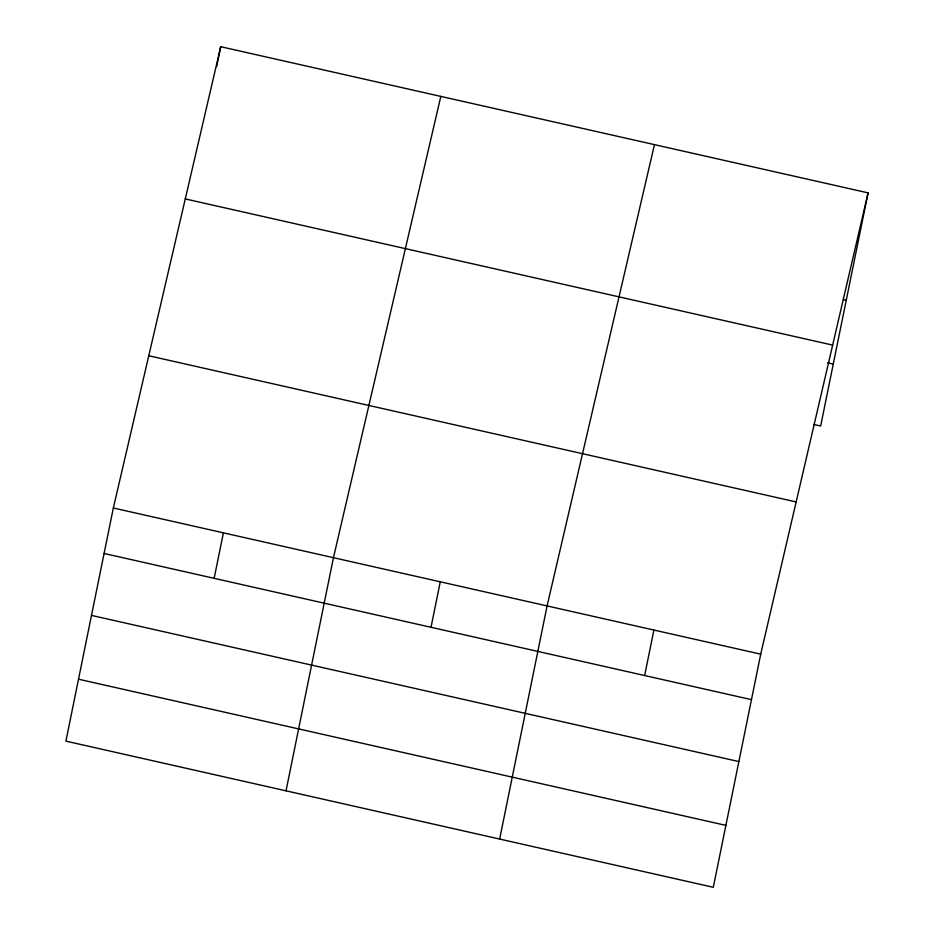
<?xml version="1.0" encoding="UTF-8"?>
<svg xmlns="http://www.w3.org/2000/svg" width="934" height="934" viewBox="0 0 934 934"><rect width="100%" height="100%" fill="white"/><g stroke="black" fill="none" stroke-linecap="round" stroke-linejoin="round"><path stroke-width="1.4" d="M113.341 507.991L65.917 741.129L713.296 887.3L760.72 654.162L868.083 192.871L220.704 46.7L113.341 507.991L760.72 654.162M216.665 66.606L220.704 46.7M214.143 578.333L223.401 532.835M286.026 790.829L333.45 557.691L440.813 96.4M431.018 627.298L440.276 581.812M499.655 839.059L547.091 605.921L654.454 144.63M644.647 675.527L653.905 630.041M868.083 192.871L820.659 426.009L813.631 424.421M843.425 299.651L846.239 300.281M185.282 198.93L832.661 345.101M827.629 362.812L833.256 364.085M148.775 355.761L796.153 501.932M104.094 553.477L751.473 699.648M91.497 615.401L738.876 761.572M78.514 679.205L725.893 825.376"/></g></svg>
